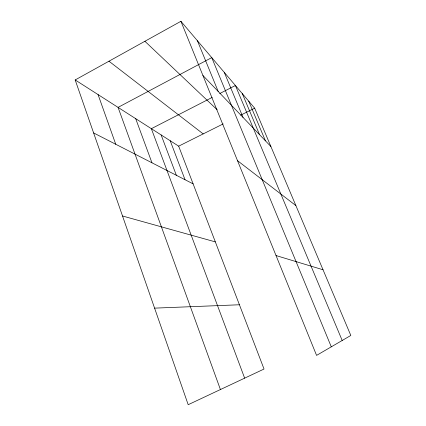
<?xml version="1.0" encoding="UTF-8"?>
<svg xmlns="http://www.w3.org/2000/svg" width="426" height="426" viewBox="0 0 426 426"><rect width="100%" height="100%" fill="white"/><g stroke="black" fill="none" stroke-linecap="round" stroke-linejoin="round"><path stroke-width="0.64" d="M75.178 79.944L178.67 146.161L264.035 369.033L188.191 404.7L75.178 79.944L180.917 21.3L254.663 108.172L350.822 335.459L316.577 355.396L180.917 21.3M212.207 97.416L151.358 128.684L244.646 378.15M219.747 93.544L235.413 85.493L342.19 340.486M178.67 146.161L223.155 123.923M240.679 115.158L254.663 108.172M154.59 308.136L239.417 304.766M122.523 215.993L215.332 241.888M276.037 255.557L323.03 269.764M93.619 132.933L193.111 183.862M108.96 61.206L203.197 133.902M237.516 160.682L295.889 205.609M144.899 41.279L217.175 109.759M202.92 75.487L270.883 146.512M248.72 101.17L265.446 140.83M242.319 93.629L259.583 134.701M224.305 72.409L243.038 117.411M331.29 346.833L211.743 57.611L118.066 107.384L220.423 389.545M197.414 40.731L218.213 91.468M170.214 140.75L185.038 179.729M161.135 134.941L176.353 175.283M135.697 118.668L151.97 162.801M98.065 94.588L115.739 144.26"/></g></svg>
